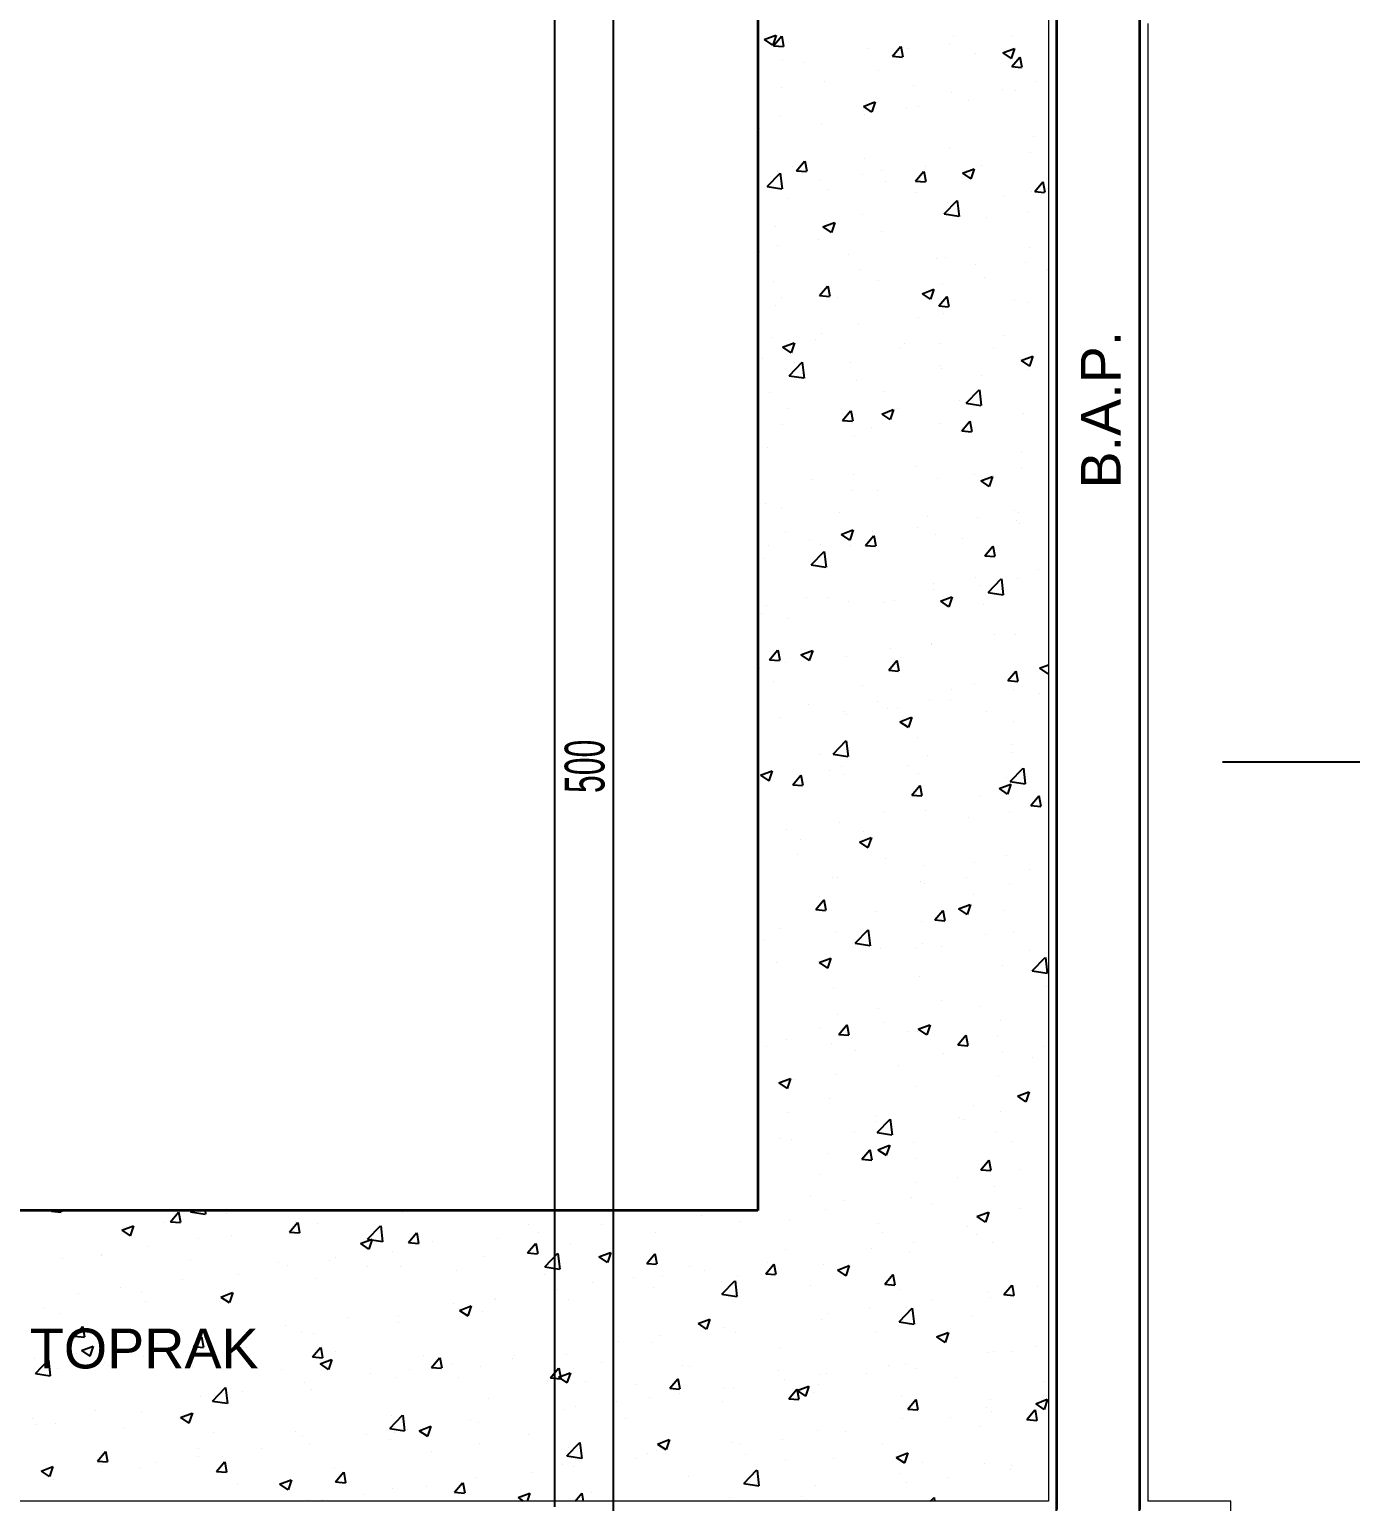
# Model space of a CAD drawing. Header units: inches. Extents: x -7543 to -822, y 102837 to 190349.
# Drawn here: x -836.35176 to -836.31197, y 102837.07023 to 102837.11456 of the extents above; entities that cross this region are included whole.
import ezdxf

# ---------------------------------------------------------------- set-up
doc = ezdxf.new("R2010")
doc.units = ezdxf.units.IN
doc.header["$MEASUREMENT"] = 0
doc.linetypes.add('DASHDOTX2', pattern=[2, 1, -0.5, 0, -0.5])
doc.layers.get('Defpoints').update_dxf_attribs({"lineweight": 25})
for name, color, linetype, lineweight in [('AKS', 1, 'Continuous', 25), ('ARABA', 7, 'Continuous', 25), ('ICOL', 55, 'Continuous', 25), ('SIVA', 150, 'Continuous', 15), ('TARAMA', 8, 'Continuous', 25), ('YAZI', 7, 'Continuous', 25)]:
    doc.layers.add(name, color=color, linetype=linetype, lineweight=lineweight)
doc.layers.add('DUVAR', color=7, linetype='Continuous', lineweight=35, true_color=0xfc4642)
doc.styles.add('OLCU', font='tromand.shx', dxfattribs={"width": 0.6, "height": 12})
doc.styles.add('TURKCE', font='arial.ttf')

msp = doc.modelspace()

# ---------------------------------------------------------------- linework, layer by layer
at = {"layer": 'AKS', "linetype": 'DASHDOTX2', "ltscale": 10}
msp.add_line((-836.318322, 102836.797308), (-836.318322, 102837.179379), dxfattribs=at)
at = {"layer": 'ARABA'}
msp.add_line((-836.265822, 102837.092493), (-836.315822, 102837.092493), dxfattribs=at)
at = {"layer": 'Defpoints'}
for p, q in [((-836.320822, 102836.814993), (-836.320822, 102837.169971)), ((-836.318322, 102837.114993), (-836.318322, 102837.069993))]:
    msp.add_line(p, q, dxfattribs=at)
at = {"layer": 'DUVAR'}
for p, q in [((-836.329822, 102837.176425), (-836.329822, 102837.078993)), ((-836.320822, 102837.114993), (-836.320822, 102837.069993)), ((-836.318322, 102837.114993), (-836.318322, 102837.069993)), ((-836.329822, 102837.078993), (-836.388907, 102837.078993))]:
    msp.add_line(p, q, dxfattribs=at)
at = {"layer": 'ICOL'}
for p, q in [((-836.335951, 102837.169893), (-836.335951, 102837.070071)), ((-836.334178, 102837.117415), (-836.334178, 102837.067571))]:
    msp.add_line(p, q, dxfattribs=at)
at = {"layer": 'SIVA'}
for p, q in [((-836.321072, 102837.170243), (-836.321072, 102837.070243)), ((-836.318072, 102837.114743), (-836.318072, 102837.070243)), ((-836.321072, 102837.070243), (-836.393645, 102837.070243)), ((-836.315572, 102837.070243), (-836.318072, 102837.070243)), ((-836.315572, 102837.064743), (-836.315572, 102837.070243))]:
    msp.add_line(p, q, dxfattribs=at)
at = {"layer": 'TARAMA'}
for p, q in [((-836.329629, 102837.114257), (-836.329279, 102837.114391)), ((-836.329629, 102837.114257), (-836.32938, 102837.114089)), ((-836.329365, 102837.11409), (-836.329264, 102837.114392)), ((-836.32935, 102837.11407), (-836.329109, 102837.114357)), ((-836.32935, 102837.11407), (-836.329051, 102837.114044)), ((-836.329036, 102837.114045), (-836.329094, 102837.114358)), ((-836.325763, 102837.113756), (-836.325522, 102837.114044)), ((-836.32545, 102837.113731), (-836.325508, 102837.114044)), ((-836.324041, 102837.114139), (-836.324041, 102837.114139)), ((-836.323931, 102837.114342), (-836.323931, 102837.114342)), ((-836.322147, 102837.114388), (-836.322147, 102837.114388)), ((-836.329095, 102837.113615), (-836.329095, 102837.113615)), ((-836.326498, 102837.11399), (-836.326498, 102837.11399)), ((-836.325763, 102837.113756), (-836.325465, 102837.11373)), ((-836.325293, 102837.113974), (-836.325293, 102837.113974)), ((-836.323264, 102837.113826), (-836.323264, 102837.113826)), ((-836.322443, 102837.113856), (-836.322093, 102837.113991)), ((-836.322443, 102837.113856), (-836.322195, 102837.113689)), ((-836.32218, 102837.113689), (-836.322078, 102837.113991)), ((-836.322177, 102837.113443), (-836.321936, 102837.11373)), ((-836.321863, 102837.113417), (-836.321921, 102837.113731)), ((-836.328451, 102837.113558), (-836.328451, 102837.113558)), ((-836.32618, 102837.113326), (-836.32618, 102837.113326)), ((-836.322177, 102837.113443), (-836.321878, 102837.113417)), ((-836.329096, 102837.112825), (-836.329096, 102837.112825)), ((-836.327801, 102837.112981), (-836.327801, 102837.112981)), ((-836.325132, 102837.112868), (-836.325132, 102837.112868)), ((-836.323992, 102837.112677), (-836.323992, 102837.112677)), ((-836.322463, 102837.112755), (-836.322463, 102837.112755)), ((-836.322066, 102837.112728), (-836.322066, 102837.112728)), ((-836.321467, 102837.112998), (-836.321467, 102837.112998)), ((-836.326644, 102837.112244), (-836.326294, 102837.112378)), ((-836.326644, 102837.112244), (-836.326396, 102837.112076)), ((-836.326559, 102837.112325), (-836.326559, 102837.112325)), ((-836.326381, 102837.112077), (-836.326279, 102837.112379)), ((-836.323463, 102837.112416), (-836.323463, 102837.112416)), ((-836.329156, 102837.11195), (-836.329156, 102837.11195)), ((-836.326608, 102837.112002), (-836.326608, 102837.112002)), ((-836.325356, 102837.112167), (-836.325356, 102837.112167)), ((-836.324982, 102837.112228), (-836.324982, 102837.112228)), ((-836.329766, 102837.111586), (-836.329766, 102837.111586)), ((-836.327898, 102837.111727), (-836.327898, 102837.111727)), ((-836.324053, 102837.111013), (-836.324053, 102837.111013)), ((-836.321527, 102837.111333), (-836.321527, 102837.111333)), ((-836.328656, 102837.110309), (-836.328415, 102837.110597)), ((-836.328342, 102837.110284), (-836.3284, 102837.110597)), ((-836.32662, 102837.110661), (-836.32662, 102837.110661)), ((-836.323072, 102837.110478), (-836.323072, 102837.110478)), ((-836.32162, 102837.11086), (-836.32162, 102837.11086)), ((-836.329544, 102837.109833), (-836.329155, 102837.110239)), ((-836.329217, 102837.110286), (-836.329217, 102837.110286)), ((-836.329085, 102837.109762), (-836.32914, 102837.110237)), ((-836.328775, 102837.110426), (-836.328775, 102837.110426)), ((-836.328656, 102837.110309), (-836.328357, 102837.110283)), ((-836.327924, 102837.11003), (-836.327924, 102837.11003)), ((-836.326672, 102837.110195), (-836.326672, 102837.110195)), ((-836.326106, 102837.110313), (-836.326106, 102837.110313)), ((-836.32507, 102837.109995), (-836.324829, 102837.110283)), ((-836.324756, 102837.10997), (-836.324814, 102837.110283)), ((-836.324778, 102837.110444), (-836.324778, 102837.110444)), ((-836.32366, 102837.110231), (-836.32331, 102837.110365)), ((-836.32366, 102837.110231), (-836.323411, 102837.110063)), ((-836.323436, 102837.1102), (-836.323436, 102837.1102)), ((-836.323396, 102837.110063), (-836.323295, 102837.110366)), ((-836.329544, 102837.109833), (-836.3291, 102837.109764)), ((-836.32772, 102837.109754), (-836.32772, 102837.109754)), ((-836.325988, 102837.109977), (-836.325988, 102837.109977)), ((-836.32507, 102837.109995), (-836.324771, 102837.109969)), ((-836.325051, 102837.109642), (-836.325051, 102837.109642)), ((-836.321588, 102837.109669), (-836.321588, 102837.109669)), ((-836.321483, 102837.109682), (-836.321242, 102837.109969)), ((-836.321483, 102837.109682), (-836.321184, 102837.109656)), ((-836.32117, 102837.109656), (-836.321227, 102837.10997)), ((-836.328904, 102837.109477), (-836.328904, 102837.109477)), ((-836.324208, 102837.109005), (-836.323819, 102837.109411)), ((-836.324114, 102837.109348), (-836.324114, 102837.109348)), ((-836.323748, 102837.108934), (-836.323804, 102837.109409)), ((-836.322382, 102837.109529), (-836.322382, 102837.109529)), ((-836.327861, 102837.108618), (-836.327511, 102837.108752)), ((-836.327597, 102837.108451), (-836.327496, 102837.108753)), ((-836.326681, 102837.108996), (-836.326681, 102837.108996)), ((-836.324208, 102837.109005), (-836.323764, 102837.108936)), ((-836.322936, 102837.108888), (-836.322936, 102837.108888)), ((-836.321684, 102837.109053), (-836.321684, 102837.109053)), ((-836.329278, 102837.108622), (-836.329278, 102837.108622)), ((-836.327861, 102837.108618), (-836.327612, 102837.10845)), ((-836.326094, 102837.108472), (-836.326094, 102837.108472)), ((-836.329769, 102837.107884), (-836.329769, 102837.107884)), ((-836.329239, 102837.108058), (-836.329239, 102837.108058)), ((-836.327987, 102837.108223), (-836.327987, 102837.108223)), ((-836.321649, 102837.108004), (-836.321649, 102837.108004)), ((-836.3271, 102837.107772), (-836.3271, 102837.107772)), ((-836.324431, 102837.107659), (-836.324431, 102837.107659)), ((-836.324174, 102837.107684), (-836.324174, 102837.107684)), ((-836.323279, 102837.107495), (-836.323279, 102837.107495)), ((-836.321762, 102837.107546), (-836.321762, 102837.107546)), ((-836.329339, 102837.106957), (-836.329339, 102837.106957)), ((-836.326742, 102837.107332), (-836.326742, 102837.107332)), ((-836.326195, 102837.106994), (-836.326195, 102837.106994)), ((-836.324251, 102837.106916), (-836.324251, 102837.106916)), ((-836.322999, 102837.10708), (-836.322999, 102837.10708)), ((-836.321106, 102837.10733), (-836.321106, 102837.10733)), ((-836.32911, 102837.106494), (-836.32911, 102837.106494)), ((-836.327962, 102837.106548), (-836.327721, 102837.106836)), ((-836.327962, 102837.106548), (-836.327663, 102837.106522)), ((-836.327649, 102837.106523), (-836.327706, 102837.106836)), ((-836.327409, 102837.1065), (-836.327409, 102837.1065)), ((-836.324876, 102837.106605), (-836.324526, 102837.106739)), ((-836.324876, 102837.106605), (-836.324628, 102837.106437)), ((-836.324613, 102837.106438), (-836.324511, 102837.10674)), ((-836.324376, 102837.106235), (-836.324135, 102837.106522)), ((-836.324062, 102837.106209), (-836.32412, 102837.106522)), ((-836.329303, 102837.106251), (-836.329303, 102837.106251)), ((-836.324376, 102837.106235), (-836.324077, 102837.106208)), ((-836.322081, 102837.106397), (-836.322081, 102837.106397)), ((-836.32171, 102837.10634), (-836.32171, 102837.10634)), ((-836.326802, 102837.105668), (-836.326802, 102837.105668)), ((-836.324996, 102837.105896), (-836.324996, 102837.105896)), ((-836.324235, 102837.10602), (-836.324235, 102837.10602)), ((-836.329399, 102837.105293), (-836.329399, 102837.105293)), ((-836.328074, 102837.105217), (-836.328074, 102837.105217)), ((-836.327912, 102837.105396), (-836.327912, 102837.105396)), ((-836.322421, 102837.105358), (-836.322421, 102837.105358)), ((-836.329077, 102837.104992), (-836.328727, 102837.105127)), ((-836.329077, 102837.104992), (-836.328829, 102837.104824)), ((-836.328814, 102837.104825), (-836.328713, 102837.105127)), ((-836.325566, 102837.104944), (-836.325566, 102837.104944)), ((-836.325405, 102837.105104), (-836.325405, 102837.105104)), ((-836.324315, 102837.105108), (-836.324315, 102837.105108)), ((-836.322736, 102837.104991), (-836.322736, 102837.104991)), ((-836.321892, 102837.104592), (-836.321542, 102837.104726)), ((-836.321628, 102837.104425), (-836.321527, 102837.104727)), ((-836.329689, 102837.104658), (-836.329689, 102837.104658)), ((-836.328882, 102837.104134), (-836.328492, 102837.10454)), ((-836.328724, 102837.104528), (-836.328724, 102837.104528)), ((-836.328422, 102837.104064), (-836.328477, 102837.104538)), ((-836.32702, 102837.104545), (-836.32702, 102837.104545)), ((-836.324351, 102837.104432), (-836.324351, 102837.104432)), ((-836.324296, 102837.104355), (-836.324296, 102837.104355)), ((-836.321892, 102837.104592), (-836.321643, 102837.104424)), ((-836.321771, 102837.104675), (-836.321771, 102837.104675)), ((-836.321682, 102837.104319), (-836.321682, 102837.104319)), ((-836.328882, 102837.104134), (-836.328437, 102837.104066)), ((-836.326863, 102837.104003), (-836.326863, 102837.104003)), ((-836.323087, 102837.104147), (-836.323087, 102837.104147)), ((-836.32946, 102837.103628), (-836.32946, 102837.103628)), ((-836.326003, 102837.103646), (-836.326003, 102837.103646)), ((-836.323736, 102837.103386), (-836.323736, 102837.103386)), ((-836.323545, 102837.103307), (-836.323156, 102837.103713)), ((-836.323086, 102837.103236), (-836.323141, 102837.103711)), ((-836.328919, 102837.103146), (-836.328919, 102837.103146)), ((-836.327268, 102837.102787), (-836.327027, 102837.103075)), ((-836.326955, 102837.102762), (-836.327013, 102837.103075)), ((-836.326882, 102837.102972), (-836.326882, 102837.102972)), ((-836.326093, 102837.102979), (-836.325743, 102837.103113)), ((-836.326093, 102837.102979), (-836.325844, 102837.102811)), ((-836.325829, 102837.102812), (-836.325728, 102837.103114)), ((-836.32563, 102837.103136), (-836.32563, 102837.103136)), ((-836.323545, 102837.103307), (-836.323101, 102837.103238)), ((-836.321831, 102837.103011), (-836.321831, 102837.103011)), ((-836.329069, 102837.102675), (-836.329069, 102837.102675)), ((-836.327268, 102837.102787), (-836.32697, 102837.102761)), ((-836.3264, 102837.102562), (-836.3264, 102837.102562)), ((-836.324357, 102837.102691), (-836.324357, 102837.102691)), ((-836.323682, 102837.102474), (-836.323441, 102837.102761)), ((-836.323368, 102837.102448), (-836.323426, 102837.102761)), ((-836.326924, 102837.102339), (-836.326924, 102837.102339)), ((-836.323731, 102837.10245), (-836.323731, 102837.10245)), ((-836.323682, 102837.102474), (-836.323383, 102837.102447)), ((-836.329521, 102837.101964), (-836.329521, 102837.101964)), ((-836.321894, 102837.101829), (-836.321894, 102837.101829)), ((-836.326945, 102837.101164), (-836.326945, 102837.101164)), ((-836.325052, 102837.101414), (-836.325052, 102837.101414)), ((-836.323293, 102837.101163), (-836.323293, 102837.101163)), ((-836.321892, 102837.101346), (-836.321892, 102837.101346)), ((-836.328197, 102837.100999), (-836.328197, 102837.100999)), ((-836.324418, 102837.101026), (-836.324418, 102837.101026)), ((-836.323108, 102837.100966), (-836.322758, 102837.1011)), ((-836.323108, 102837.100966), (-836.32286, 102837.100798)), ((-836.322845, 102837.100799), (-836.322743, 102837.101101)), ((-836.329582, 102837.100299), (-836.329582, 102837.100299)), ((-836.326985, 102837.100674), (-836.326985, 102837.100674)), ((-836.326209, 102837.100663), (-836.326209, 102837.100663)), ((-836.329125, 102837.100162), (-836.329125, 102837.100162)), ((-836.327373, 102837.100007), (-836.327373, 102837.100007)), ((-836.324704, 102837.099895), (-836.324704, 102837.099895)), ((-836.323209, 102837.099857), (-836.323209, 102837.099857)), ((-836.322095, 102837.100065), (-836.322095, 102837.100065)), ((-836.321958, 102837.100022), (-836.321958, 102837.100022)), ((-836.328988, 102837.099448), (-836.328988, 102837.099448)), ((-836.32731, 102837.099353), (-836.326959, 102837.099488)), ((-836.327046, 102837.099186), (-836.326945, 102837.099488)), ((-836.326367, 102837.099442), (-836.326367, 102837.099442)), ((-836.325011, 102837.099565), (-836.325011, 102837.099565)), ((-836.322035, 102837.099782), (-836.322035, 102837.099782)), ((-836.321953, 102837.099682), (-836.321953, 102837.099682)), ((-836.329512, 102837.099027), (-836.329512, 102837.099027)), ((-836.328261, 102837.099192), (-836.328261, 102837.099192)), ((-836.327927, 102837.099064), (-836.327927, 102837.099064)), ((-836.32731, 102837.099353), (-836.327061, 102837.099186)), ((-836.327046, 102837.09901), (-836.327046, 102837.09901)), ((-836.326575, 102837.099026), (-836.326334, 102837.099314)), ((-836.326575, 102837.099026), (-836.326276, 102837.099)), ((-836.326319, 102837.099336), (-836.326319, 102837.099336)), ((-836.326261, 102837.099001), (-836.326319, 102837.099314)), ((-836.324478, 102837.099362), (-836.324478, 102837.099362)), ((-836.32365, 102837.099223), (-836.32365, 102837.099223)), ((-836.322988, 102837.098713), (-836.322747, 102837.099)), ((-836.322675, 102837.098687), (-836.322733, 102837.099)), ((-836.329643, 102837.098635), (-836.329643, 102837.098635)), ((-836.328219, 102837.098436), (-836.327829, 102837.098842)), ((-836.327759, 102837.098365), (-836.327814, 102837.09884)), ((-836.322988, 102837.098713), (-836.322689, 102837.098686)), ((-836.328219, 102837.098436), (-836.327774, 102837.098367)), ((-836.323273, 102837.09805), (-836.323273, 102837.09805)), ((-836.321379, 102837.098299), (-836.321379, 102837.098299)), ((-836.324539, 102837.097697), (-836.324539, 102837.097697)), ((-836.324525, 102837.097885), (-836.324525, 102837.097885)), ((-836.323102, 102837.097815), (-836.323102, 102837.097815)), ((-836.322882, 102837.097609), (-836.322493, 102837.098015)), ((-836.322882, 102837.097609), (-836.322438, 102837.09754)), ((-836.322423, 102837.097538), (-836.322478, 102837.098013)), ((-836.322014, 102837.098017), (-836.322014, 102837.098017)), ((-836.329576, 102837.09722), (-836.329576, 102837.09722)), ((-836.328368, 102837.097466), (-836.328368, 102837.097466)), ((-836.327682, 102837.097469), (-836.327682, 102837.097469)), ((-836.327106, 102837.097345), (-836.327106, 102837.097345)), ((-836.326018, 102837.097315), (-836.326018, 102837.097315)), ((-836.325699, 102837.097353), (-836.325699, 102837.097353)), ((-836.324325, 102837.09734), (-836.323975, 102837.097475)), ((-836.324325, 102837.09734), (-836.324076, 102837.097172)), ((-836.324061, 102837.097173), (-836.32396, 102837.097475)), ((-836.32303, 102837.09724), (-836.32303, 102837.09724)), ((-836.329703, 102837.09697), (-836.329703, 102837.09697)), ((-836.328933, 102837.096814), (-836.328933, 102837.096814)), ((-836.322695, 102837.096327), (-836.322695, 102837.096327)), ((-836.322075, 102837.096353), (-836.322075, 102837.096353)), ((-836.329467, 102837.095579), (-836.329226, 102837.095866)), ((-836.329154, 102837.095554), (-836.329211, 102837.095867)), ((-836.328526, 102837.095728), (-836.328176, 102837.095862)), ((-836.328263, 102837.09556), (-836.328161, 102837.095863)), ((-836.32584, 102837.095913), (-836.32584, 102837.095913)), ((-836.3246, 102837.096033), (-836.3246, 102837.096033)), ((-836.324588, 102837.096078), (-836.324588, 102837.096078)), ((-836.329467, 102837.095579), (-836.329168, 102837.095553)), ((-836.328998, 102837.095497), (-836.328998, 102837.095497)), ((-836.328526, 102837.095728), (-836.328277, 102837.09556)), ((-836.327167, 102837.095681), (-836.327167, 102837.095681)), ((-836.325881, 102837.095265), (-836.32564, 102837.095553)), ((-836.325567, 102837.09524), (-836.325625, 102837.095553)), ((-836.32134, 102837.095327), (-836.321072, 102837.09543)), ((-836.329764, 102837.095306), (-836.329764, 102837.095306)), ((-836.325881, 102837.095265), (-836.325582, 102837.095239)), ((-836.322295, 102837.094952), (-836.322054, 102837.095239)), ((-836.322295, 102837.094952), (-836.321996, 102837.094925)), ((-836.321981, 102837.094926), (-836.322039, 102837.09524)), ((-836.32134, 102837.095327), (-836.321092, 102837.095159)), ((-836.321077, 102837.09516), (-836.321072, 102837.095175)), ((-836.329342, 102837.094911), (-836.329342, 102837.094911)), ((-836.326673, 102837.094798), (-836.326673, 102837.094798)), ((-836.324004, 102837.094685), (-836.324004, 102837.094685)), ((-836.323308, 102837.094832), (-836.323308, 102837.094832)), ((-836.322135, 102837.094688), (-836.322135, 102837.094688)), ((-836.321334, 102837.094572), (-836.321334, 102837.094572)), ((-836.328288, 102837.094239), (-836.328288, 102837.094239)), ((-836.326224, 102837.094331), (-836.326224, 102837.094331)), ((-836.325904, 102837.094106), (-836.325904, 102837.094106)), ((-836.325618, 102837.094126), (-836.325618, 102837.094126)), ((-836.324661, 102837.094368), (-836.324661, 102837.094368)), ((-836.32401, 102837.094355), (-836.32401, 102837.094355)), ((-836.32914, 102837.093831), (-836.32914, 102837.093831)), ((-836.327228, 102837.094016), (-836.327228, 102837.094016)), ((-836.327155, 102837.093941), (-836.327155, 102837.093941)), ((-836.325542, 102837.093714), (-836.325191, 102837.093849)), ((-836.325542, 102837.093714), (-836.325293, 102837.093547)), ((-836.325278, 102837.093547), (-836.325177, 102837.093849)), ((-836.322949, 102837.094014), (-836.322949, 102837.094014)), ((-836.32211, 102837.093734), (-836.32211, 102837.093734)), ((-836.325026, 102837.093233), (-836.325026, 102837.093233)), ((-836.327942, 102837.092733), (-836.327942, 102837.092733)), ((-836.327556, 102837.092738), (-836.327166, 102837.093144)), ((-836.327556, 102837.092738), (-836.327111, 102837.092669)), ((-836.327096, 102837.092667), (-836.327151, 102837.093142)), ((-836.322196, 102837.093024), (-836.322196, 102837.093024)), ((-836.322168, 102837.092799), (-836.322168, 102837.092799)), ((-836.327289, 102837.092352), (-836.327289, 102837.092352)), ((-836.325325, 102837.092383), (-836.325325, 102837.092383)), ((-836.324722, 102837.092704), (-836.324722, 102837.092704)), ((-836.32222, 102837.091911), (-836.32183, 102837.092316)), ((-836.32176, 102837.09184), (-836.321815, 102837.092314)), ((-836.329743, 102837.092102), (-836.329393, 102837.092236)), ((-836.329743, 102837.092102), (-836.329494, 102837.091934)), ((-836.329479, 102837.091935), (-836.329378, 102837.092237)), ((-836.328773, 102837.091818), (-836.328532, 102837.092105)), ((-836.32846, 102837.091793), (-836.328518, 102837.092106)), ((-836.328471, 102837.091969), (-836.328471, 102837.091969)), ((-836.327667, 102837.092256), (-836.327667, 102837.092256)), ((-836.327219, 102837.092134), (-836.327219, 102837.092134)), ((-836.324998, 102837.092144), (-836.324998, 102837.092144)), ((-836.322329, 102837.092031), (-836.322329, 102837.092031)), ((-836.32222, 102837.091911), (-836.321775, 102837.091842)), ((-836.328773, 102837.091818), (-836.328475, 102837.091792)), ((-836.325187, 102837.091504), (-836.324946, 102837.091792)), ((-836.325187, 102837.091504), (-836.324888, 102837.091478)), ((-836.324874, 102837.091479), (-836.324931, 102837.091792)), ((-836.323116, 102837.091484), (-836.323116, 102837.091484)), ((-836.322557, 102837.091701), (-836.322207, 102837.091836)), ((-836.322557, 102837.091701), (-836.322308, 102837.091534)), ((-836.322293, 102837.091534), (-836.322192, 102837.091836)), ((-836.321601, 102837.091191), (-836.32136, 102837.091478)), ((-836.321287, 102837.091165), (-836.321345, 102837.091479)), ((-836.326032, 102837.090983), (-836.326032, 102837.090983)), ((-836.324782, 102837.091039), (-836.324782, 102837.091039)), ((-836.322257, 102837.091359), (-836.322257, 102837.091359)), ((-836.322231, 102837.090992), (-836.322231, 102837.090992)), ((-836.321601, 102837.091191), (-836.321302, 102837.091165)), ((-836.32735, 102837.090687), (-836.32735, 102837.090687)), ((-836.323483, 102837.090827), (-836.323483, 102837.090827)), ((-836.328948, 102837.090483), (-836.328948, 102837.090483)), ((-836.328534, 102837.090162), (-836.328534, 102837.090162)), ((-836.326758, 102837.090089), (-836.326408, 102837.090223)), ((-836.326758, 102837.090089), (-836.326509, 102837.089921)), ((-836.326641, 102837.090411), (-836.326641, 102837.090411)), ((-836.326495, 102837.089922), (-836.326393, 102837.090224)), ((-836.329786, 102837.089997), (-836.329786, 102837.089997)), ((-836.328641, 102837.089702), (-836.328641, 102837.089702)), ((-836.322318, 102837.089695), (-836.322318, 102837.089695)), ((-836.325972, 102837.089589), (-836.325972, 102837.089589)), ((-836.324843, 102837.089375), (-836.324843, 102837.089375)), ((-836.323303, 102837.089476), (-836.323303, 102837.089476)), ((-836.321653, 102837.089269), (-836.321653, 102837.089269)), ((-836.327587, 102837.08903), (-836.327587, 102837.08903)), ((-836.32741, 102837.089023), (-836.32741, 102837.089023)), ((-836.324918, 102837.088917), (-836.324918, 102837.088917)), ((-836.324798, 102837.088855), (-836.324798, 102837.088855)), ((-836.323547, 102837.089019), (-836.323547, 102837.089019)), ((-836.322249, 102837.088804), (-836.322249, 102837.088804)), ((-836.32808, 102837.088057), (-836.327839, 102837.088345)), ((-836.327956, 102837.088439), (-836.327956, 102837.088439)), ((-836.327766, 102837.088032), (-836.327824, 102837.088345)), ((-836.323323, 102837.0885), (-836.323323, 102837.0885)), ((-836.32808, 102837.088057), (-836.327781, 102837.088031)), ((-836.326239, 102837.088), (-836.326239, 102837.088)), ((-836.324493, 102837.087743), (-836.324252, 102837.088031)), ((-836.32418, 102837.087718), (-836.324238, 102837.088031)), ((-836.323774, 102837.088076), (-836.323424, 102837.08821)), ((-836.323774, 102837.088076), (-836.323525, 102837.087908)), ((-836.32351, 102837.087908), (-836.323409, 102837.088211)), ((-836.322379, 102837.08803), (-836.322379, 102837.08803)), ((-836.329155, 102837.087499), (-836.329155, 102837.087499)), ((-836.326893, 102837.08704), (-836.326503, 102837.087446)), ((-836.326433, 102837.086969), (-836.326488, 102837.087444)), ((-836.324904, 102837.08771), (-836.324904, 102837.08771)), ((-836.324493, 102837.087743), (-836.324195, 102837.087717)), ((-836.329636, 102837.08716), (-836.329636, 102837.08716)), ((-836.327471, 102837.087358), (-836.327471, 102837.087358)), ((-836.326967, 102837.087047), (-836.326967, 102837.087047)), ((-836.326893, 102837.08704), (-836.326448, 102837.086971)), ((-836.324862, 102837.087047), (-836.324862, 102837.087047)), ((-836.322968, 102837.087297), (-836.322968, 102837.087297)), ((-836.322125, 102837.087402), (-836.322125, 102837.087402)), ((-836.327975, 102837.086463), (-836.327625, 102837.086597)), ((-836.327711, 102837.086296), (-836.32761, 102837.086598)), ((-836.326114, 102837.086883), (-836.326114, 102837.086883)), ((-836.325041, 102837.086902), (-836.325041, 102837.086902)), ((-836.324298, 102837.086934), (-836.324298, 102837.086934)), ((-836.321628, 102837.086822), (-836.321628, 102837.086822)), ((-836.321557, 102837.086212), (-836.321167, 102837.086618)), ((-836.321097, 102837.086141), (-836.321152, 102837.086616)), ((-836.329271, 102837.086467), (-836.329271, 102837.086467)), ((-836.327975, 102837.086463), (-836.327726, 102837.086295)), ((-836.327957, 102837.086401), (-836.327957, 102837.086401)), ((-836.322439, 102837.086366), (-836.322439, 102837.086366)), ((-836.321557, 102837.086212), (-836.321112, 102837.086143)), ((-836.327532, 102837.085694), (-836.327532, 102837.085694)), ((-836.324965, 102837.086046), (-836.324965, 102837.086046)), ((-836.321126, 102837.08574), (-836.321126, 102837.08574)), ((-836.324284, 102837.085325), (-836.324284, 102837.085325)), ((-836.327429, 102837.084911), (-836.327429, 102837.084911)), ((-836.326177, 102837.085075), (-836.326177, 102837.085075)), ((-836.323131, 102837.085152), (-836.323131, 102837.085152)), ((-836.32794, 102837.084492), (-836.32794, 102837.084492)), ((-836.327386, 102837.084296), (-836.327145, 102837.084584)), ((-836.327072, 102837.084271), (-836.32713, 102837.084584)), ((-836.326047, 102837.084652), (-836.326047, 102837.084652)), ((-836.325271, 102837.084379), (-836.325271, 102837.084379)), ((-836.325026, 102837.084381), (-836.325026, 102837.084381)), ((-836.32499, 102837.08445), (-836.32464, 102837.084584)), ((-836.32499, 102837.08445), (-836.324741, 102837.084282)), ((-836.324727, 102837.084283), (-836.324625, 102837.084585)), ((-836.3225, 102837.084702), (-836.3225, 102837.084702)), ((-836.329555, 102837.083933), (-836.329555, 102837.083933)), ((-836.328963, 102837.084151), (-836.328963, 102837.084151)), ((-836.327593, 102837.084029), (-836.327593, 102837.084029)), ((-836.327386, 102837.084296), (-836.327087, 102837.08427)), ((-836.3238, 102837.083983), (-836.323559, 102837.08427)), ((-836.3238, 102837.083983), (-836.323501, 102837.083956)), ((-836.323486, 102837.083957), (-836.323544, 102837.08427)), ((-836.322602, 102837.084267), (-836.322602, 102837.084267)), ((-836.32119, 102837.083933), (-836.32119, 102837.083933)), ((-836.326886, 102837.083821), (-836.326886, 102837.083821)), ((-836.324217, 102837.083708), (-836.324217, 102837.083708)), ((-836.322441, 102837.083768), (-836.322441, 102837.083768)), ((-836.321548, 102837.083595), (-836.321548, 102837.083595)), ((-836.327493, 102837.083103), (-836.327493, 102837.083103)), ((-836.325599, 102837.083353), (-836.325599, 102837.083353)), ((-836.322561, 102837.083037), (-836.322561, 102837.083037)), ((-836.329191, 102837.082837), (-836.328841, 102837.082972)), ((-836.329191, 102837.082837), (-836.328943, 102837.082669)), ((-836.328928, 102837.08267), (-836.328826, 102837.082972)), ((-836.328744, 102837.082939), (-836.328744, 102837.082939)), ((-836.325086, 102837.082717), (-836.325086, 102837.082717)), ((-836.322006, 102837.082437), (-836.321656, 102837.082571)), ((-836.321742, 102837.08227), (-836.321641, 102837.082572)), ((-836.327654, 102837.082365), (-836.327654, 102837.082365)), ((-836.323338, 102837.082169), (-836.323338, 102837.082169)), ((-836.322006, 102837.082437), (-836.321757, 102837.082269)), ((-836.328935, 102837.081951), (-836.328935, 102837.081951)), ((-836.326266, 102837.081838), (-836.326266, 102837.081838)), ((-836.326253, 102837.081668), (-836.326253, 102837.081668)), ((-836.32623, 102837.081342), (-836.325841, 102837.081748)), ((-836.32577, 102837.081271), (-836.325825, 102837.081746)), ((-836.323757, 102837.081796), (-836.323757, 102837.081796)), ((-836.323597, 102837.081725), (-836.323597, 102837.081725)), ((-836.322505, 102837.081961), (-836.322505, 102837.081961)), ((-836.326914, 102837.081381), (-836.326914, 102837.081381)), ((-836.32623, 102837.081342), (-836.325785, 102837.081273)), ((-836.322622, 102837.081373), (-836.322622, 102837.081373)), ((-836.329169, 102837.081168), (-836.329169, 102837.081168)), ((-836.328808, 102837.081131), (-836.328808, 102837.081131)), ((-836.326692, 102837.080535), (-836.326451, 102837.080823)), ((-836.326379, 102837.08051), (-836.326436, 102837.080823)), ((-836.326207, 102837.080824), (-836.325857, 102837.080958)), ((-836.326207, 102837.080824), (-836.325958, 102837.080656)), ((-836.325943, 102837.080657), (-836.325842, 102837.080959)), ((-836.325147, 102837.081053), (-836.325147, 102837.081053)), ((-836.322139, 102837.081071), (-836.322139, 102837.081071)), ((-836.327714, 102837.0807), (-836.327714, 102837.0807)), ((-836.326692, 102837.080535), (-836.326393, 102837.080509)), ((-836.325055, 102837.080571), (-836.325055, 102837.080571)), ((-836.323106, 102837.080222), (-836.322865, 102837.080509)), ((-836.322792, 102837.080196), (-836.32285, 102837.080509)), ((-836.327971, 102837.08007), (-836.327971, 102837.08007)), ((-836.32382, 102837.079989), (-836.32382, 102837.079989)), ((-836.323106, 102837.080222), (-836.322807, 102837.080195)), ((-836.321927, 102837.080238), (-836.321927, 102837.080238)), ((-836.325072, 102837.079824), (-836.325072, 102837.079824)), ((-836.322683, 102837.079708), (-836.322683, 102837.079708)), ((-836.351103, 102837.078971), (-836.351084, 102837.078993)), ((-836.350789, 102837.078945), (-836.350798, 102837.078993)), ((-836.346912, 102837.078954), (-836.346874, 102837.078993)), ((-836.346452, 102837.078883), (-836.346465, 102837.078993)), ((-836.32823, 102837.079409), (-836.32823, 102837.079409)), ((-836.327775, 102837.079036), (-836.327775, 102837.079036)), ((-836.32724, 102837.079283), (-836.32724, 102837.079283)), ((-836.325208, 102837.079388), (-836.325208, 102837.079388)), ((-836.324571, 102837.07917), (-836.324571, 102837.07917)), ((-836.321901, 102837.079057), (-836.321901, 102837.079057)), ((-836.351103, 102837.078971), (-836.350804, 102837.078945)), ((-836.347717, 102837.078642), (-836.347717, 102837.078642)), ((-836.347516, 102837.078657), (-836.347275, 102837.078944)), ((-836.347516, 102837.078657), (-836.347217, 102837.078631)), ((-836.347203, 102837.078631), (-836.34726, 102837.078945)), ((-836.346912, 102837.078954), (-836.346467, 102837.078885)), ((-836.345824, 102837.078891), (-836.345824, 102837.078891)), ((-836.34393, 102837.078343), (-836.343689, 102837.07863)), ((-836.343749, 102837.078665), (-836.343749, 102837.078665)), ((-836.343616, 102837.078318), (-836.343674, 102837.078631)), ((-836.343094, 102837.078606), (-836.343094, 102837.078606)), ((-836.340527, 102837.078958), (-836.340527, 102837.078958)), ((-836.336719, 102837.078568), (-836.336719, 102837.078568)), ((-836.334533, 102837.078579), (-836.334533, 102837.078579)), ((-836.334193, 102837.07895), (-836.334193, 102837.07895)), ((-836.331524, 102837.078837), (-836.331524, 102837.078837)), ((-836.330372, 102837.078661), (-836.330372, 102837.078661)), ((-836.328855, 102837.078724), (-836.328855, 102837.078724)), ((-836.326185, 102837.078611), (-836.326185, 102837.078611)), ((-836.323222, 102837.078811), (-836.322872, 102837.078945)), ((-836.323222, 102837.078811), (-836.322974, 102837.078643)), ((-836.323146, 102837.078821), (-836.323146, 102837.078821)), ((-836.322959, 102837.078644), (-836.322857, 102837.078946)), ((-836.34898, 102837.0784), (-836.34863, 102837.078534)), ((-836.34898, 102837.0784), (-836.348732, 102837.078232)), ((-836.348969, 102837.078477), (-836.348969, 102837.078477)), ((-836.348717, 102837.078233), (-836.348615, 102837.078535)), ((-836.346665, 102837.078165), (-836.346665, 102837.078165)), ((-836.345691, 102837.078232), (-836.345691, 102837.078232)), ((-836.34393, 102837.078343), (-836.343631, 102837.078317)), ((-836.341795, 102837.077999), (-836.341445, 102837.078134)), ((-836.341576, 102837.078126), (-836.341186, 102837.078532)), ((-836.341576, 102837.078126), (-836.341131, 102837.078057)), ((-836.341531, 102837.077832), (-836.34143, 102837.078134)), ((-836.341116, 102837.078055), (-836.341171, 102837.07853)), ((-836.340344, 102837.078029), (-836.340103, 102837.078317)), ((-836.34003, 102837.078004), (-836.340088, 102837.078317)), ((-836.337678, 102837.078165), (-836.337678, 102837.078165)), ((-836.336427, 102837.078329), (-836.336427, 102837.078329)), ((-836.332898, 102837.078341), (-836.332898, 102837.078341)), ((-836.326062, 102837.07832), (-836.326062, 102837.07832)), ((-836.323516, 102837.078499), (-836.323516, 102837.078499)), ((-836.323242, 102837.078266), (-836.323242, 102837.078266)), ((-836.349581, 102837.077664), (-836.349581, 102837.077664)), ((-836.348216, 102837.077911), (-836.348216, 102837.077911)), ((-836.341795, 102837.077999), (-836.341546, 102837.077831)), ((-836.340836, 102837.077749), (-836.340836, 102837.077749)), ((-836.340344, 102837.078029), (-836.340045, 102837.078003)), ((-836.339635, 102837.078068), (-836.339635, 102837.078068)), ((-836.336757, 102837.077716), (-836.336516, 102837.078003)), ((-836.336757, 102837.077716), (-836.336458, 102837.077689)), ((-836.336444, 102837.07769), (-836.336502, 102837.078004)), ((-836.33624, 102837.077299), (-836.33585, 102837.077705)), ((-836.33578, 102837.077228), (-836.335835, 102837.077703)), ((-836.335465, 102837.077989), (-836.335465, 102837.077989)), ((-836.334609, 102837.077599), (-836.334259, 102837.077733)), ((-836.334345, 102837.077432), (-836.334244, 102837.077734)), ((-836.333171, 102837.077402), (-836.33293, 102837.077689)), ((-836.332857, 102837.077376), (-836.332915, 102837.07769)), ((-836.328978, 102837.07782), (-836.328978, 102837.07782)), ((-836.326387, 102837.077852), (-836.326387, 102837.077852)), ((-836.325269, 102837.077724), (-836.325269, 102837.077724)), ((-836.325136, 102837.078017), (-836.325136, 102837.078017)), ((-836.322743, 102837.078044), (-836.322743, 102837.078044)), ((-836.350783, 102837.077559), (-836.350783, 102837.077559)), ((-836.349587, 102837.077644), (-836.349587, 102837.077644)), ((-836.346918, 102837.077531), (-836.346918, 102837.077531)), ((-836.344249, 102837.077418), (-836.344249, 102837.077418)), ((-836.343981, 102837.077335), (-836.343981, 102837.077335)), ((-836.34273, 102837.0775), (-836.34273, 102837.0775)), ((-836.342551, 102837.077567), (-836.342551, 102837.077567)), ((-836.34158, 102837.077305), (-836.34158, 102837.077305)), ((-836.340587, 102837.077294), (-836.340587, 102837.077294)), ((-836.338062, 102837.077614), (-836.338062, 102837.077614)), ((-836.33624, 102837.077299), (-836.335795, 102837.07723)), ((-836.334609, 102837.077599), (-836.33436, 102837.077431)), ((-836.333171, 102837.077402), (-836.332872, 102837.077376)), ((-836.331894, 102837.077319), (-836.331894, 102837.077319)), ((-836.329585, 102837.077088), (-836.329344, 102837.077375)), ((-836.329545, 102837.077436), (-836.329545, 102837.077436)), ((-836.329271, 102837.077063), (-836.329329, 102837.077376)), ((-836.327836, 102837.077372), (-836.327836, 102837.077372)), ((-836.327423, 102837.077198), (-836.327073, 102837.077333)), ((-836.32716, 102837.077031), (-836.327058, 102837.077333)), ((-836.347139, 102837.076919), (-836.347139, 102837.076919)), ((-836.345467, 102837.077067), (-836.345467, 102837.077067)), ((-836.343155, 102837.076942), (-836.343155, 102837.076942)), ((-836.338911, 102837.077192), (-836.338911, 102837.077192)), ((-836.336242, 102837.07708), (-836.336242, 102837.07708)), ((-836.33481, 102837.076819), (-836.33481, 102837.076819)), ((-836.333573, 102837.076967), (-836.333573, 102837.076967)), ((-836.33269, 102837.077022), (-836.33269, 102837.077022)), ((-836.331439, 102837.077187), (-836.331439, 102837.077187)), ((-836.330904, 102837.076854), (-836.330904, 102837.076854)), ((-836.330903, 102837.076471), (-836.330514, 102837.076877)), ((-836.330444, 102837.0764), (-836.330499, 102837.076875)), ((-836.330433, 102837.076997), (-836.330433, 102837.076997)), ((-836.329585, 102837.077088), (-836.329286, 102837.077062)), ((-836.327423, 102837.077198), (-836.327175, 102837.077031)), ((-836.325998, 102837.076774), (-836.325757, 102837.077062)), ((-836.325998, 102837.076774), (-836.3257, 102837.076748)), ((-836.325685, 102837.076749), (-836.325743, 102837.077062)), ((-836.350284, 102837.076505), (-836.350284, 102837.076505)), ((-836.349033, 102837.07667), (-836.349033, 102837.07667)), ((-836.348383, 102837.076566), (-836.348383, 102837.076566)), ((-836.345996, 102837.076387), (-836.345646, 102837.076521)), ((-836.345996, 102837.076387), (-836.345747, 102837.076219)), ((-836.345751, 102837.076567), (-836.345751, 102837.076567)), ((-836.345732, 102837.076219), (-836.345631, 102837.076522)), ((-836.337742, 102837.076357), (-836.337742, 102837.076357)), ((-836.335848, 102837.076607), (-836.335848, 102837.076607)), ((-836.335526, 102837.076324), (-836.335526, 102837.076324)), ((-836.332959, 102837.076677), (-836.332959, 102837.076677)), ((-836.330903, 102837.076471), (-836.330459, 102837.076402)), ((-836.328234, 102837.076741), (-836.328234, 102837.076741)), ((-836.325565, 102837.076629), (-836.325565, 102837.076629)), ((-836.322896, 102837.076516), (-836.322896, 102837.076516)), ((-836.322804, 102837.076379), (-836.322804, 102837.076379)), ((-836.322412, 102837.076461), (-836.322171, 102837.076748)), ((-836.322412, 102837.076461), (-836.322113, 102837.076434)), ((-836.322098, 102837.076435), (-836.322156, 102837.076748)), ((-836.3214, 102837.07671), (-836.3214, 102837.07671)), ((-836.351299, 102837.076066), (-836.351299, 102837.076066)), ((-836.350844, 102837.075895), (-836.350844, 102837.075895)), ((-836.348277, 102837.076247), (-836.348277, 102837.076247)), ((-836.338994, 102837.076193), (-836.338994, 102837.076193)), ((-836.33881, 102837.075986), (-836.33846, 102837.076121)), ((-836.33881, 102837.075986), (-836.338561, 102837.075818)), ((-836.338547, 102837.075819), (-836.338445, 102837.076121)), ((-836.338123, 102837.07595), (-836.338123, 102837.07595)), ((-836.337726, 102837.076318), (-836.337726, 102837.076318)), ((-836.327703, 102837.07588), (-836.327703, 102837.07588)), ((-836.326451, 102837.076045), (-836.326451, 102837.076045)), ((-836.325567, 102837.075644), (-836.325178, 102837.076049)), ((-836.32533, 102837.076059), (-836.32533, 102837.076059)), ((-836.325107, 102837.075573), (-836.325163, 102837.076048)), ((-836.324557, 102837.076294), (-836.324557, 102837.076294)), ((-836.350409, 102837.07521), (-836.350168, 102837.075497)), ((-836.350095, 102837.075184), (-836.350153, 102837.075498)), ((-836.344045, 102837.075528), (-836.344045, 102837.075528)), ((-836.342151, 102837.075777), (-836.342151, 102837.075777)), ((-836.340648, 102837.07563), (-836.340648, 102837.07563)), ((-836.340641, 102837.075818), (-836.340641, 102837.075818)), ((-836.331624, 102837.075586), (-836.331274, 102837.07572)), ((-836.331624, 102837.075586), (-836.331376, 102837.075418)), ((-836.331361, 102837.075419), (-836.33126, 102837.075721)), ((-836.33086, 102837.075464), (-836.33086, 102837.075464)), ((-836.327897, 102837.075707), (-836.327897, 102837.075707)), ((-836.325567, 102837.075644), (-836.325122, 102837.075575)), ((-836.323352, 102837.075837), (-836.323352, 102837.075837)), ((-836.350561, 102837.075089), (-836.350561, 102837.075089)), ((-836.350409, 102837.07521), (-836.35011, 102837.075184)), ((-836.346822, 102837.074896), (-836.346581, 102837.075183)), ((-836.346509, 102837.07487), (-836.346567, 102837.075184)), ((-836.345297, 102837.075363), (-836.345297, 102837.075363)), ((-836.343557, 102837.075317), (-836.343557, 102837.075317)), ((-836.343215, 102837.075277), (-836.343215, 102837.075277)), ((-836.334006, 102837.07505), (-836.334006, 102837.07505)), ((-836.333019, 102837.075012), (-836.333019, 102837.075012)), ((-836.332754, 102837.075215), (-836.332754, 102837.075215)), ((-836.330494, 102837.075332), (-836.330494, 102837.075332)), ((-836.326268, 102837.075337), (-836.326268, 102837.075337)), ((-836.324439, 102837.075185), (-836.324089, 102837.07532)), ((-836.324439, 102837.075185), (-836.32419, 102837.075017)), ((-836.324175, 102837.075018), (-836.324074, 102837.07532)), ((-836.350348, 102837.074698), (-836.350348, 102837.074698)), ((-836.350197, 102837.074774), (-836.349847, 102837.074908)), ((-836.350197, 102837.074774), (-836.349948, 102837.074606)), ((-836.349933, 102837.074607), (-836.349832, 102837.074909)), ((-836.348454, 102837.074947), (-836.348454, 102837.074947)), ((-836.348338, 102837.074582), (-836.348338, 102837.074582)), ((-836.347892, 102837.074976), (-836.347892, 102837.074976)), ((-836.346822, 102837.074896), (-836.346524, 102837.07487)), ((-836.346473, 102837.074817), (-836.346473, 102837.074817)), ((-836.345812, 102837.074903), (-836.345812, 102837.074903)), ((-836.345223, 102837.074863), (-836.345223, 102837.074863)), ((-836.343236, 102837.074582), (-836.342995, 102837.074869)), ((-836.343236, 102837.074582), (-836.342937, 102837.074556)), ((-836.342923, 102837.074557), (-836.34298, 102837.07487)), ((-836.342554, 102837.07475), (-836.342554, 102837.07475)), ((-836.339885, 102837.074637), (-836.339885, 102837.074637)), ((-836.33965, 102837.074268), (-836.339409, 102837.074556)), ((-836.339336, 102837.074243), (-836.339394, 102837.074556)), ((-836.337164, 102837.074635), (-836.337164, 102837.074635)), ((-836.335587, 102837.07466), (-836.335587, 102837.07466)), ((-836.329184, 102837.074836), (-836.329184, 102837.074836)), ((-836.322865, 102837.074715), (-836.322865, 102837.074715)), ((-836.322715, 102837.074738), (-836.322715, 102837.074738)), ((-836.322154, 102837.07474), (-836.322154, 102837.07474)), ((-836.321463, 102837.074903), (-836.321463, 102837.074903)), ((-836.3516, 102837.074533), (-836.3516, 102837.074533)), ((-836.351585, 102837.074083), (-836.351196, 102837.074489)), ((-836.351125, 102837.074012), (-836.351181, 102837.074487)), ((-836.350905, 102837.07423), (-836.350905, 102837.07423)), ((-836.349507, 102837.074417), (-836.349507, 102837.074417)), ((-836.349389, 102837.074316), (-836.349389, 102837.074316)), ((-836.346838, 102837.074304), (-836.346838, 102837.074304)), ((-836.344169, 102837.074191), (-836.344169, 102837.074191)), ((-836.343011, 102837.074373), (-836.342661, 102837.074508)), ((-836.343011, 102837.074373), (-836.342763, 102837.074206)), ((-836.342748, 102837.074206), (-836.342646, 102837.074509)), ((-836.340309, 102837.07422), (-836.340309, 102837.07422)), ((-836.33965, 102837.074268), (-836.339351, 102837.074242)), ((-836.339057, 102837.074385), (-836.339057, 102837.074385)), ((-836.338183, 102837.074285), (-836.338183, 102837.074285)), ((-836.337215, 102837.074525), (-836.337215, 102837.074525)), ((-836.336064, 102837.073955), (-836.335823, 102837.074242)), ((-836.335826, 102837.073973), (-836.335475, 102837.074107)), ((-836.33575, 102837.073929), (-836.335808, 102837.074243)), ((-836.335562, 102837.073806), (-836.335461, 102837.074108)), ((-836.334546, 102837.074412), (-836.334546, 102837.074412)), ((-836.3321, 102837.074336), (-836.3321, 102837.074336)), ((-836.331877, 102837.074299), (-836.331877, 102837.074299)), ((-836.329208, 102837.074186), (-836.329208, 102837.074186)), ((-836.325873, 102837.074322), (-836.325873, 102837.074322)), ((-836.32539, 102837.074395), (-836.32539, 102837.074395)), ((-836.32507, 102837.074239), (-836.32507, 102837.074239)), ((-836.351585, 102837.074083), (-836.351141, 102837.074014)), ((-836.343467, 102837.073805), (-836.343467, 102837.073805)), ((-836.341499, 102837.074079), (-836.341499, 102837.074079)), ((-836.340709, 102837.073965), (-836.340709, 102837.073965)), ((-836.33883, 102837.073966), (-836.33883, 102837.073966)), ((-836.336161, 102837.073853), (-836.336161, 102837.073853)), ((-836.336064, 102837.073955), (-836.335765, 102837.073929)), ((-836.335826, 102837.073973), (-836.335577, 102837.073805)), ((-836.335016, 102837.073835), (-836.335016, 102837.073835)), ((-836.333492, 102837.07374), (-836.333492, 102837.07374)), ((-836.332477, 102837.073641), (-836.332236, 102837.073928)), ((-836.332164, 102837.073615), (-836.332221, 102837.073929)), ((-836.330555, 102837.073668), (-836.330555, 102837.073668)), ((-836.329018, 102837.073908), (-836.329018, 102837.073908)), ((-836.32864, 102837.073573), (-836.32829, 102837.073707)), ((-836.328376, 102837.073405), (-836.328275, 102837.073708)), ((-836.327986, 102837.073739), (-836.327986, 102837.073739)), ((-836.327958, 102837.074043), (-836.327958, 102837.074043)), ((-836.327766, 102837.074073), (-836.327766, 102837.074073)), ((-836.326539, 102837.074074), (-836.326539, 102837.074074)), ((-836.32387, 102837.073961), (-836.32387, 102837.073961)), ((-836.321201, 102837.073848), (-836.321201, 102837.073848)), ((-836.346612, 102837.073391), (-836.346612, 102837.073391)), ((-836.346249, 102837.073256), (-836.34586, 102837.073662)), ((-836.346249, 102837.073256), (-836.345804, 102837.073187)), ((-836.345873, 102837.073238), (-836.345873, 102837.073238)), ((-836.345789, 102837.073185), (-836.345845, 102837.07366)), ((-836.34536, 102837.073555), (-836.34536, 102837.073555)), ((-836.343276, 102837.073613), (-836.343276, 102837.073613)), ((-836.337932, 102837.073335), (-836.337932, 102837.073335)), ((-836.334069, 102837.073243), (-836.334069, 102837.073243)), ((-836.33308, 102837.073348), (-836.33308, 102837.073348)), ((-836.332477, 102837.073641), (-836.332178, 102837.073615)), ((-836.332176, 102837.073492), (-836.332176, 102837.073492)), ((-836.330902, 102837.073238), (-836.330902, 102837.073238)), ((-836.330823, 102837.073628), (-836.330823, 102837.073628)), ((-836.328891, 102837.073327), (-836.32865, 102837.073614)), ((-836.328891, 102837.073327), (-836.328592, 102837.073301)), ((-836.32864, 102837.073573), (-836.328391, 102837.073405)), ((-836.328577, 102837.073302), (-836.328635, 102837.073615)), ((-836.328154, 102837.073515), (-836.328154, 102837.073515)), ((-836.325485, 102837.073402), (-836.325485, 102837.073402)), ((-836.325305, 102837.073013), (-836.325064, 102837.073301)), ((-836.324991, 102837.072988), (-836.325049, 102837.073301)), ((-836.322816, 102837.073289), (-836.322816, 102837.073289)), ((-836.321454, 102837.073172), (-836.321104, 102837.073307)), ((-836.321191, 102837.073005), (-836.321089, 102837.073307)), ((-836.34977, 102837.072975), (-836.34977, 102837.072975)), ((-836.348399, 102837.072918), (-836.348399, 102837.072918)), ((-836.347212, 102837.072761), (-836.346862, 102837.072895)), ((-836.346949, 102837.072594), (-836.346847, 102837.072896)), ((-836.340913, 102837.072428), (-836.340523, 102837.072834)), ((-836.340848, 102837.072834), (-836.340848, 102837.072834)), ((-836.340453, 102837.072357), (-836.340508, 102837.072832)), ((-836.335647, 102837.072996), (-836.335647, 102837.072996)), ((-836.335321, 102837.073078), (-836.335321, 102837.073078)), ((-836.325305, 102837.073013), (-836.325006, 102837.072987)), ((-836.322926, 102837.07305), (-836.322926, 102837.07305)), ((-836.322779, 102837.072931), (-836.322779, 102837.072931)), ((-836.321718, 102837.0727), (-836.321477, 102837.072987)), ((-836.321405, 102837.072674), (-836.321463, 102837.072988)), ((-836.321454, 102837.073172), (-836.321206, 102837.073004)), ((-836.351663, 102837.072726), (-836.351663, 102837.072726)), ((-836.351556, 102837.072547), (-836.351556, 102837.072547)), ((-836.350966, 102837.072566), (-836.350966, 102837.072566)), ((-836.348887, 102837.072434), (-836.348887, 102837.072434)), ((-836.347212, 102837.072761), (-836.346964, 102837.072593)), ((-836.343764, 102837.072334), (-836.343764, 102837.072334)), ((-836.340913, 102837.072428), (-836.340468, 102837.072359)), ((-836.340373, 102837.072413), (-836.340373, 102837.072413)), ((-836.340027, 102837.07236), (-836.339677, 102837.072495)), ((-836.340027, 102837.07236), (-836.339778, 102837.072193)), ((-836.339763, 102837.072193), (-836.339662, 102837.072495)), ((-836.338479, 102837.072663), (-836.338479, 102837.072663)), ((-836.338244, 102837.072621), (-836.338244, 102837.072621)), ((-836.333818, 102837.072737), (-836.333818, 102837.072737)), ((-836.328018, 102837.072378), (-836.328018, 102837.072378)), ((-836.327188, 102837.07235), (-836.327188, 102837.07235)), ((-836.325451, 102837.07273), (-836.325451, 102837.07273)), ((-836.32403, 102837.072766), (-836.32403, 102837.072766)), ((-836.323161, 102837.072489), (-836.323161, 102837.072489)), ((-836.321718, 102837.0727), (-836.321419, 102837.072673)), ((-836.346218, 102837.072322), (-836.346218, 102837.072322)), ((-836.343548, 102837.072209), (-836.343548, 102837.072209)), ((-836.343337, 102837.071949), (-836.343337, 102837.071949)), ((-836.341624, 102837.072248), (-836.341624, 102837.072248)), ((-836.340879, 102837.072096), (-836.340879, 102837.072096)), ((-836.34077, 102837.072301), (-836.34077, 102837.072301)), ((-836.33821, 102837.071983), (-836.33821, 102837.071983)), ((-836.336734, 102837.072237), (-836.336734, 102837.072237)), ((-836.335577, 102837.071601), (-836.335187, 102837.072006)), ((-836.335117, 102837.07153), (-836.335172, 102837.072005)), ((-836.332841, 102837.07196), (-836.332491, 102837.072094)), ((-836.332841, 102837.07196), (-836.332592, 102837.071792)), ((-836.332578, 102837.071793), (-836.332476, 102837.072095)), ((-836.330615, 102837.072003), (-836.330615, 102837.072003)), ((-836.330333, 102837.071936), (-836.330333, 102837.071936)), ((-836.329082, 102837.072101), (-836.329082, 102837.072101)), ((-836.326077, 102837.071989), (-836.326077, 102837.071989)), ((-836.349715, 102837.071449), (-836.349474, 102837.071736)), ((-836.349715, 102837.071449), (-836.349416, 102837.071423)), ((-836.349401, 102837.071423), (-836.349459, 102837.071737)), ((-836.34668, 102837.071833), (-836.34668, 102837.071833)), ((-836.346676, 102837.071583), (-836.346676, 102837.071583)), ((-836.345934, 102837.071574), (-836.345934, 102837.071574)), ((-836.344782, 102837.071833), (-836.344782, 102837.071833)), ((-836.33965, 102837.071736), (-836.33965, 102837.071736)), ((-836.335577, 102837.071601), (-836.335132, 102837.071532)), ((-836.335541, 102837.07187), (-836.335541, 102837.07187)), ((-836.333491, 102837.07152), (-836.333491, 102837.07152)), ((-836.333141, 102837.071683), (-836.333141, 102837.071683)), ((-836.332872, 102837.071758), (-836.332872, 102837.071758)), ((-836.330203, 102837.071645), (-836.330203, 102837.071645)), ((-836.328992, 102837.071488), (-836.328992, 102837.071488)), ((-836.327534, 102837.071532), (-836.327534, 102837.071532)), ((-836.325655, 102837.071559), (-836.325305, 102837.071694)), ((-836.325655, 102837.071559), (-836.325407, 102837.071392)), ((-836.325392, 102837.071392), (-836.32529, 102837.071695)), ((-836.351413, 102837.071148), (-836.351063, 102837.071283)), ((-836.351413, 102837.071148), (-836.351165, 102837.07098)), ((-836.35115, 102837.070981), (-836.351049, 102837.071283)), ((-836.351085, 102837.071003), (-836.351085, 102837.071003)), ((-836.349596, 102837.071333), (-836.349596, 102837.071333)), ((-836.348459, 102837.071254), (-836.348459, 102837.071254)), ((-836.347927, 102837.071419), (-836.347927, 102837.071419)), ((-836.346129, 102837.071135), (-836.345888, 102837.071422)), ((-836.346129, 102837.071135), (-836.34583, 102837.071109)), ((-836.345815, 102837.071109), (-836.345873, 102837.071423)), ((-836.342566, 102837.071236), (-836.342566, 102837.071236)), ((-836.342542, 102837.070821), (-836.342301, 102837.071109)), ((-836.342229, 102837.070796), (-836.342287, 102837.071109)), ((-836.336636, 102837.071106), (-836.336636, 102837.071106)), ((-836.335708, 102837.071331), (-836.335708, 102837.071331)), ((-836.335385, 102837.071271), (-836.335385, 102837.071271)), ((-836.33024, 102837.070773), (-836.329851, 102837.071179)), ((-836.329781, 102837.070702), (-836.329836, 102837.071177)), ((-836.325512, 102837.071066), (-836.325512, 102837.071066)), ((-836.324865, 102837.071419), (-836.324865, 102837.071419)), ((-836.322987, 102837.071386), (-836.322987, 102837.071386)), ((-836.3222, 102837.071208), (-836.3222, 102837.071208)), ((-836.322196, 102837.071307), (-836.322196, 102837.071307)), ((-836.351027, 102837.070902), (-836.351027, 102837.070902)), ((-836.345482, 102837.070735), (-836.345482, 102837.070735)), ((-836.344228, 102837.070748), (-836.343878, 102837.070882)), ((-836.344228, 102837.070748), (-836.343979, 102837.07058)), ((-836.343964, 102837.070581), (-836.343863, 102837.070883)), ((-836.342542, 102837.070821), (-836.342244, 102837.070795)), ((-836.340831, 102837.070636), (-836.340831, 102837.070636)), ((-836.339794, 102837.07069), (-836.339794, 102837.07069)), ((-836.338956, 102837.070507), (-836.338715, 102837.070795)), ((-836.338642, 102837.070482), (-836.3387, 102837.070795)), ((-836.338305, 102837.070956), (-836.338305, 102837.070956)), ((-836.331908, 102837.070988), (-836.331908, 102837.070988)), ((-836.33024, 102837.070773), (-836.329796, 102837.070704)), ((-836.328079, 102837.070714), (-836.328079, 102837.070714)), ((-836.325346, 102837.070794), (-836.325346, 102837.070794)), ((-836.324094, 102837.070959), (-836.324094, 102837.070959)), ((-836.343398, 102837.070284), (-836.343398, 102837.070284)), ((-836.34294, 102837.070276), (-836.34294, 102837.070276)), ((-836.341688, 102837.070441), (-836.341688, 102837.070441)), ((-836.338956, 102837.070507), (-836.338657, 102837.070481)), ((-836.337042, 102837.070347), (-836.336692, 102837.070482)), ((-836.337042, 102837.070347), (-836.336888, 102837.070243)), ((-836.336758, 102837.070243), (-836.336677, 102837.070482)), ((-836.335328, 102837.070243), (-836.335129, 102837.070481)), ((-836.33507, 102837.070243), (-836.335114, 102837.070482)), ((-836.334824, 102837.070487), (-836.334824, 102837.070487)), ((-836.330676, 102837.070339), (-836.330676, 102837.070339)), ((-836.328503, 102837.070378), (-836.328503, 102837.070378)), ((-836.324619, 102837.070243), (-836.324515, 102837.070351)), ((-836.324487, 102837.070243), (-836.3245, 102837.070349))]:
    msp.add_line(p, q, dxfattribs=at)

# ---------------------------------------------------------------- texts
at = {"layer": 'ICOL', "style": 'OLCU', "width": 0.6}
msp.add_text('500', height=0.0012, rotation=90, dxfattribs=at).set_placement((-836.334442, 102837.091567))
at = {"layer": 'YAZI', "style": 'TURKCE'}
msp.add_text('B.A.P.', height=0.0012, rotation=90, dxfattribs=at).set_placement((-836.318893, 102837.100737))
msp.add_text('90CM SIKISTIRILMIS TOPRAK', height=0.0012, dxfattribs=at).set_placement((-836.368517, 102837.074238))

doc.saveas('drawing.dxf')
